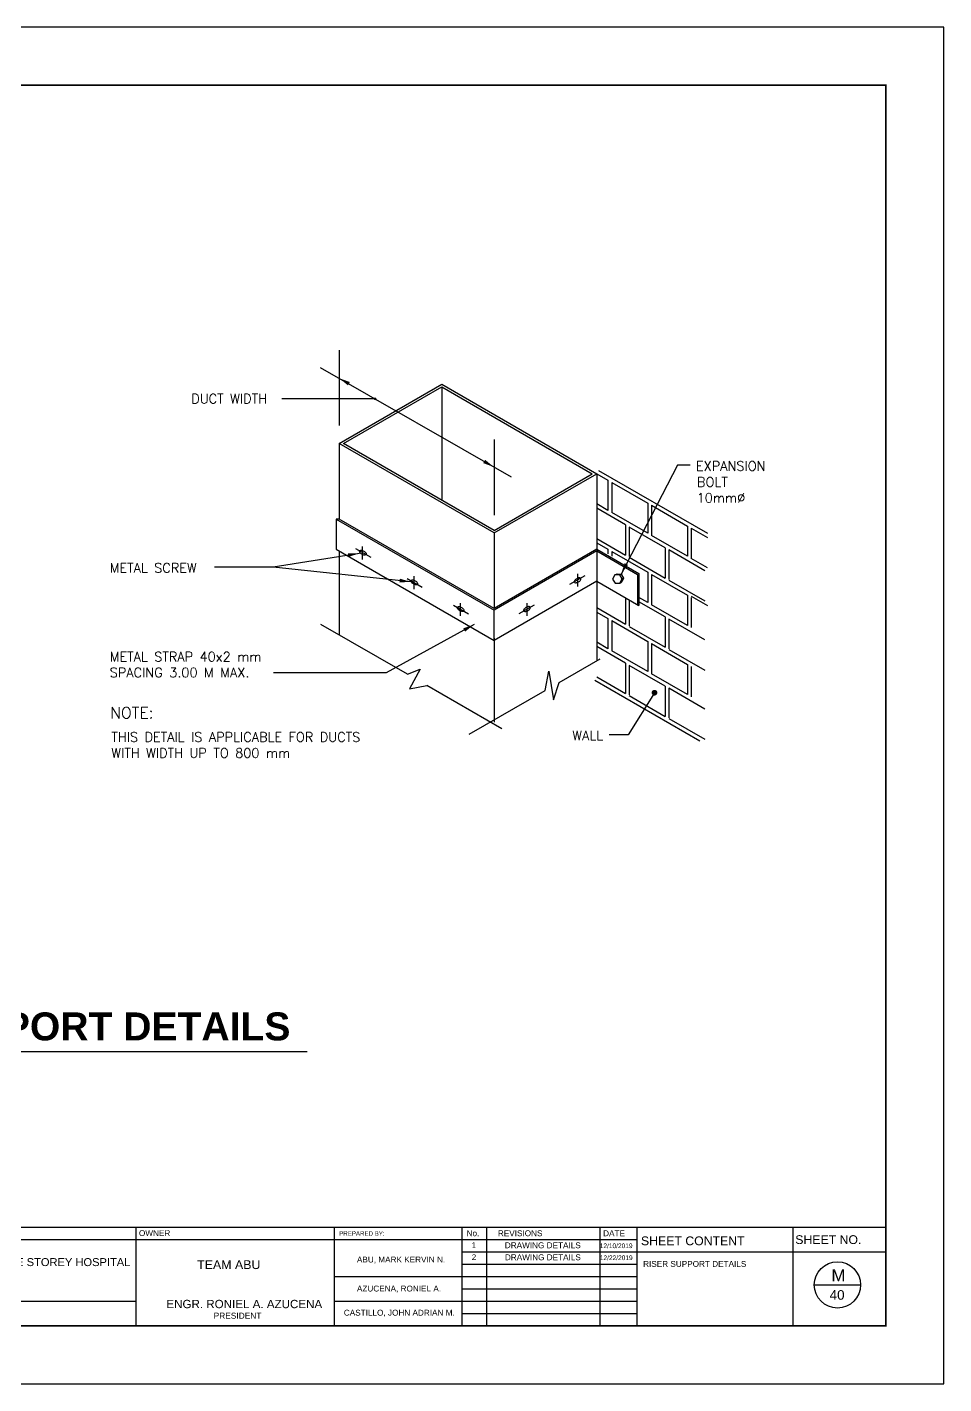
# Model space of a CAD drawing. Header units: millimetres. Extents: x 0 to 531, y -4 to 262.
# Drawn here: x 51.6 to 99.2, y 0.2 to 70.6 of the extents above; entities that cross this region are included whole.
import ezdxf

# ---------------------------------------------------------------- set-up
doc = ezdxf.new("R2010")
doc.units = ezdxf.units.MM
doc.layers.add('.1', color=1, linetype='Continuous')
doc.layers.add('template', color=7, linetype='Continuous')
doc.styles.add('arial', font='arial.ttf')
doc.styles.add('S', font='ROMANS.SHX')

msp = doc.modelspace()

# ---------------------------------------------------------------- linework, layer by layer
at = {"layer": '.1', "color": 0}
msp.add_line((99.163, 70.553), (-0.113, 70.553), dxfattribs=at)
for p, q in [((67.779, 53.795), (67.779, 49.875)), ((66.805, 52.899), (76.702, 47.221)), ((67.779, 48.951), (73.106, 52.027)), ((68.014, 48.951), (73.106, 51.891)), ((73.106, 52.027), (81.149, 47.383)), ((73.106, 51.891), (73.106, 46.011)), ((73.106, 51.891), (80.914, 47.383)), ((69.651, 51.266), (64.813, 51.266)), ((67.779, 48.951), (67.779, 45.031)), ((75.822, 44.307), (67.779, 48.951)), ((75.822, 44.443), (68.014, 48.951)), ((75.822, 49.151), (75.822, 45.231)), ((75.822, 44.307), (81.149, 47.383)), ((75.822, 44.443), (80.914, 47.383)), ((81.149, 47.383), (81.732, 47.047)), ((81.149, 47.383), (81.149, 43.463)), ((81.247, 47.553), (86.894, 44.293)), ((85.334, 47.818), (82.413, 42.172)), ((85.999, 47.818), (85.334, 47.818)), ((81.732, 47.047), (81.732, 45.479)), ((81.928, 46.934), (81.928, 45.366)), ((81.928, 46.934), (83.795, 45.856)), ((81.732, 45.479), (81.149, 45.815)), ((83.795, 45.856), (83.795, 44.288)), ((82.64, 44.728), (81.149, 45.589)), ((83.795, 44.288), (81.928, 45.366)), ((83.991, 45.743), (85.858, 44.665)), ((83.991, 45.743), (83.991, 44.175)), ((67.779, 45.031), (67.622, 45.031)), ((67.622, 45.031), (67.622, 43.463)), ((67.622, 45.031), (75.822, 40.297)), ((75.822, 40.387), (67.779, 45.031)), ((82.64, 44.728), (82.64, 43.16)), ((84.703, 43.537), (82.836, 44.615)), ((82.836, 44.615), (82.836, 43.078)), ((85.858, 44.665), (85.858, 43.097)), ((86.054, 44.552), (86.894, 44.067)), ((86.054, 44.552), (86.054, 42.984)), ((75.822, 44.307), (75.822, 40.387)), ((81.149, 44.021), (82.64, 43.16)), ((81.149, 43.795), (81.732, 43.458)), ((85.858, 43.097), (83.991, 44.175)), ((68.833, 43.25), (64.359, 42.538)), ((67.622, 43.463), (75.822, 38.729)), ((67.779, 43.373), (67.779, 39.021)), ((68.641, 43.495), (69.424, 43.043)), ((69.001, 42.932), (69, 43.6)), ((81.149, 43.463), (75.822, 40.387)), ((81.149, 43.373), (75.822, 40.297)), ((81.149, 43.463), (83.336, 42.201)), ((81.149, 43.373), (81.149, 41.805)), ((81.149, 43.373), (83.258, 42.155)), ((81.732, 43.458), (81.732, 43.218)), ((81.928, 43.345), (81.928, 43.104)), ((81.928, 43.345), (83.795, 42.267)), ((82.836, 43.047), (84.703, 41.969)), ((84.703, 43.537), (84.703, 41.969)), ((86.766, 42.346), (84.899, 43.424)), ((84.899, 43.424), (84.899, 41.886)), ((86.894, 42.499), (86.054, 42.984)), ((64.359, 42.538), (61.321, 42.538)), ((71.506, 41.769), (64.359, 42.538)), ((83.795, 42.267), (83.795, 40.699)), ((71.312, 41.953), (72.096, 41.5)), ((71.672, 41.39), (71.672, 42.058)), ((81.149, 41.805), (75.822, 38.729)), ((80.524, 42.09), (79.741, 41.638)), ((80.164, 41.527), (80.165, 42.195)), ((81.149, 41.805), (81.149, 37.684)), ((81.149, 41.805), (83.336, 40.542)), ((82.095, 42.127), (82.209, 42.193)), ((82.209, 42.193), (82.413, 42.172)), ((82.34, 42.13), (82.413, 42.172)), ((82.345, 41.707), (82.456, 41.763)), ((82.413, 42.172), (82.547, 41.968)), ((82.547, 41.968), (82.456, 41.763)), ((82.464, 41.92), (82.547, 41.968)), ((83.258, 42.155), (83.258, 40.542)), ((83.336, 42.201), (83.336, 40.542)), ((83.991, 42.154), (83.991, 40.586)), ((83.991, 42.154), (85.858, 41.076)), ((84.899, 41.856), (86.766, 40.778)), ((82.64, 40.944), (82.64, 39.572)), ((82.836, 40.831), (82.836, 39.489)), ((83.795, 40.699), (83.336, 40.964)), ((85.858, 41.076), (85.858, 39.508)), ((86.054, 41.024), (86.894, 40.539)), ((86.054, 40.963), (86.054, 39.395)), ((73.717, 40.568), (74.501, 40.116)), ((74.077, 40.005), (74.077, 40.673)), ((75.822, 38.729), (75.822, 40.297)), ((77.899, 40.568), (77.116, 40.116)), ((77.539, 40.005), (77.54, 40.673)), ((81.149, 40.432), (82.64, 39.572)), ((81.149, 40.206), (81.732, 39.87)), ((84.703, 39.949), (83.336, 40.738)), ((85.858, 39.508), (83.991, 40.586)), ((71.325, 36.974), (66.84, 39.563)), ((74.784, 39.561), (70.23, 37.052)), ((81.732, 39.87), (81.732, 38.302)), ((81.928, 39.757), (81.928, 38.189)), ((81.928, 39.757), (83.795, 38.679)), ((82.836, 39.459), (84.703, 38.381)), ((84.703, 39.949), (84.703, 38.381)), ((84.899, 39.835), (84.899, 38.298)), ((86.766, 38.757), (84.899, 39.835)), ((75.822, 38.844), (75.822, 34.493)), ((81.732, 38.302), (81.149, 38.638)), ((82.64, 37.551), (81.149, 38.412)), ((83.795, 37.111), (81.928, 38.189)), ((83.795, 38.679), (83.795, 37.111)), ((83.991, 38.565), (85.858, 37.487)), ((83.991, 38.565), (83.991, 36.997)), ((84.899, 38.267), (86.766, 37.189)), ((79.197, 36.556), (81.32, 37.782)), ((82.64, 37.551), (82.64, 35.983)), ((82.836, 37.438), (82.836, 35.9)), ((84.703, 36.36), (82.836, 37.438)), ((85.858, 37.487), (85.858, 35.919)), ((86.054, 37.374), (86.054, 35.806)), ((70.23, 37.052), (64.379, 37.052)), ((71.325, 36.974), (71.989, 37.232)), ((71.989, 37.232), (71.429, 36.213)), ((78.469, 36.137), (78.658, 37.131)), ((78.658, 37.131), (78.913, 35.653)), ((81.051, 36.674), (86.497, 33.53)), ((81.149, 36.844), (82.64, 35.983)), ((85.858, 35.919), (83.991, 36.997)), ((71.429, 36.213), (72.332, 36.393)), ((76.227, 34.144), (72.332, 36.393)), ((74.537, 33.866), (78.469, 36.137)), ((78.913, 35.653), (79.197, 36.556)), ((84.149, 36.018), (82.783, 33.834)), ((84.703, 36.36), (84.703, 34.792)), ((86.766, 35.169), (84.899, 36.247)), ((84.899, 36.247), (84.899, 34.709)), ((82.836, 35.87), (84.703, 34.792)), ((84.899, 34.679), (86.766, 33.601)), ((82.783, 33.834), (81.8, 33.834)), ((38.402, 17.397), (66.117, 17.397))]:
    msp.add_line(p, q)
for points, const_width in [([(69.616, 51.266, 1), (69.685, 51.266, 1)], 0.0686), ([(84.075, 36.018, 1), (84.222, 36.018, 1)], 0.147)]:
    msp.add_lwpolyline(points, format="xyb", close=True, dxfattribs=dict(const_width=const_width))
for points in [[(68.966, 43.202, -0.051612), (68.904, 43.248, -0.065467), (68.864, 43.294, -0.104435), (68.843, 43.347, -0.173408), (68.849, 43.381, -0.173408), (68.876, 43.403, -0.104435), (68.932, 43.412, -0.065467), (68.992, 43.4, -0.051612), (69.062, 43.369, -0.051612), (69.125, 43.323, -0.065467), (69.165, 43.277, -0.104435), (69.185, 43.225, -0.173408), (69.179, 43.191, -0.173408), (69.152, 43.168, -0.104435), (69.097, 43.16, -0.065467), (69.037, 43.171, -0.051612)], [(71.638, 41.66, -0.051612), (71.575, 41.705, -0.065467), (71.536, 41.752, -0.104435), (71.515, 41.804, -0.173408), (71.521, 41.838, -0.173408), (71.548, 41.861, -0.104435), (71.603, 41.869, -0.065467), (71.663, 41.858, -0.051612), (71.734, 41.826, -0.051612), (71.796, 41.781, -0.065467), (71.836, 41.735, -0.104435), (71.857, 41.682, -0.173408), (71.851, 41.648, -0.173408), (71.824, 41.626, -0.104435), (71.768, 41.617, -0.065467), (71.708, 41.628, -0.051612)], [(80.206, 41.769, 0.051612), (80.268, 41.814, 0.065467), (80.308, 41.861, 0.104435), (80.329, 41.913, 0.173408), (80.322, 41.947, 0.173408), (80.296, 41.97, 0.104435), (80.24, 41.978, 0.065467), (80.18, 41.967, 0.051612), (80.11, 41.935, 0.051612), (80.047, 41.89, 0.065467), (80.007, 41.844, 0.104435), (79.987, 41.791, 0.173408), (79.993, 41.757, 0.173408), (80.02, 41.735, 0.104435), (80.075, 41.726, 0.065467), (80.135, 41.738, 0.051612)], [(74.043, 40.275, -0.051612), (73.98, 40.321, -0.065467), (73.94, 40.367, -0.104435), (73.92, 40.42, -0.173408), (73.926, 40.454, -0.173408), (73.953, 40.476, -0.104435), (74.008, 40.485, -0.065467), (74.068, 40.473, -0.051612), (74.139, 40.442, -0.051612), (74.201, 40.396, -0.065467), (74.241, 40.35, -0.104435), (74.262, 40.298, -0.173408), (74.256, 40.264, -0.173408), (74.229, 40.241, -0.104435), (74.173, 40.233, -0.065467), (74.113, 40.244, -0.051612)], [(77.574, 40.275, 0.051612), (77.636, 40.321, 0.065467), (77.676, 40.367, 0.104435), (77.697, 40.42, 0.173408), (77.69, 40.454, 0.173408), (77.664, 40.476, 0.104435), (77.608, 40.485, 0.065467), (77.548, 40.473, 0.051612), (77.478, 40.442, 0.051612), (77.415, 40.396, 0.065467), (77.375, 40.35, 0.104435), (77.355, 40.298, 0.173408), (77.361, 40.264, 0.173408), (77.388, 40.241, 0.104435), (77.443, 40.233, 0.065467), (77.503, 40.244, 0.051612)]]:
    msp.add_lwpolyline(points, format="xyb", close=True)
msp.add_lwpolyline([(81.976, 41.914), (82.1, 41.704), (82.345, 41.707), (82.464, 41.92), (82.34, 42.13), (82.095, 42.127)], close=True)
for points in [[(68.242, 51.965), (68.339, 52.136), (67.779, 52.34)], [(75.359, 48.101), (75.262, 47.931), (75.822, 47.726)], [(68.237, 43.257), (68.266, 43.063), (68.833, 43.25)], [(82.77, 42.65), (82.596, 42.74), (82.413, 42.172)], [(70.934, 41.935), (70.91, 41.741), (71.506, 41.769)], [(74.223, 39.357), (74.32, 39.187), (74.784, 39.561)]]:
    msp.add_solid(points)
at = {"layer": 'template'}
for p, q in [((99.163, 0.157), (99.163, 70.553)), ((5.904, 8.286), (96.154, 8.286)), ((57.226, 8.286), (57.226, 3.165)), ((67.529, 8.286), (67.529, 3.165)), ((74.158, 8.286), (74.158, 3.165)), ((75.438, 8.286), (75.438, 3.165)), ((81.303, 8.286), (81.303, 3.165)), ((83.223, 8.286), (83.223, 3.165)), ((91.318, 8.286), (91.318, 3.165)), ((21.75, 7.646), (78.321, 7.646)), ((76.562, 7.646), (83.223, 7.646)), ((74.158, 7.006), (84.918, 7.006)), ((74.158, 6.366), (83.223, 6.366)), ((81.557, 7.006), (96.154, 7.006)), ((67.529, 5.726), (78.321, 5.726)), ((76.562, 5.726), (83.223, 5.726)), ((74.158, 5.086), (83.223, 5.086)), ((92.439, 5.29), (94.839, 5.29)), ((21.75, 4.452), (57.226, 4.452)), ((67.529, 4.446), (78.321, 4.446)), ((76.562, 4.446), (83.223, 4.446)), ((74.158, 3.805), (83.223, 3.805)), ((-0.113, 0.157), (99.163, 0.157))]:
    msp.add_line(p, q, dxfattribs=at)
at = {"layer": 'template', "linetype": 'Continuous', "const_width": 0.0853}
msp.add_lwpolyline([(5.904, 3.165), (96.154, 3.165), (96.154, 67.544), (5.904, 67.544)], close=True, dxfattribs=at)
at = {"layer": 'template'}
msp.add_circle((93.639, 5.29), 1.2, dxfattribs=at)

# ---------------------------------------------------------------- texts
at = {"style": 'S'}
for s, height, p in [('DUCT WIDTH', 0.49, (60.112, 51.029)), ('EXPANSION ', 0.49, (86.299, 47.537)), ('BOLT', 0.49, (86.354, 46.705)), ('10mm%%C', 0.49, (86.335, 45.884)), ('METAL SCREW', 0.49, (55.879, 42.248)), ('METAL STRAP 40x2 mm', 0.49, (55.88, 37.641)), ('SPACING 3.00 M MAX.', 0.49, (55.88, 36.82)), ('NOTE:', 0.588, (55.911, 34.684)), ('THIS DETAIL IS APPLICABLE FOR DUCTS', 0.49, (55.963, 33.474)), ('WALL', 0.49, (79.887, 33.555)), ('WITH WIDTH UP TO 800 mm', 0.49, (55.963, 32.645))]:
    msp.add_text(s, height=height, dxfattribs=at).set_placement(p)
at = {"insert": (39.451, 19.431), "char_height": 1.45195, "attachment_point": 1, "style": 'arial'}
msp.add_mtext_dynamic_manual_height_columns('{\\fArial|b1|i0|c0|p34;RISER SUPPORT DETAILS}', width=43.36072, gutter_width=1, heights=[0], dxfattribs=at)
at = {"layer": 'template', "style": 'arial'}
for s, height, p in [('OWNER', 0.304, (57.395, 7.827)), ('PREPARED BY: ', 0.22802, (67.787, 7.844)), ('No.', 0.304, (74.396, 7.819)), ('REVISIONS', 0.304, (76.021, 7.819)), ('DATE', 0.304, (81.482, 7.819)), ('SHEET CONTENT', 0.45603, (83.445, 7.35)), ('SHEET NO.', 0.456, (91.452, 7.413)), ('1', 0.304, (74.658, 7.199)), ('DRAWING DETAILS', 0.30402, (76.381, 7.195)), ('12/10/2019', 0.2432, (81.308, 7.199)), ('PROPOSED THREE STOREY HOSPITAL', 0.41257, (46.03, 6.268)), ('TEAM ABU', 0.4598, (60.416, 6.114)), ('ABU, MARK KERVIN N.', 0.30402, (68.707, 6.456)), ('2', 0.304, (74.662, 6.578)), ('DRAWING DETAILS', 0.30402, (76.385, 6.573)), ('12/22/2019', 0.2432, (81.312, 6.578)), ('RISER SUPPORT DETAILS', 0.30402, (83.556, 6.229)), ('M', 0.624, (93.329, 5.476)), ('AZUCENA, RONIEL A.', 0.30402, (68.707, 4.951)), ('40', 0.4993, (93.235, 4.521)), ('ENGR. RONIEL A. AZUCENA', 0.43038, (58.82, 4.085)), ('PRESIDENT', 0.3099, (61.273, 3.54)), ('CASTILLO, JOHN ADRIAN M.', 0.30402, (68.027, 3.698))]:
    msp.add_text(s, height=height, dxfattribs=at).set_placement(p)

doc.saveas('drawing.dxf')
